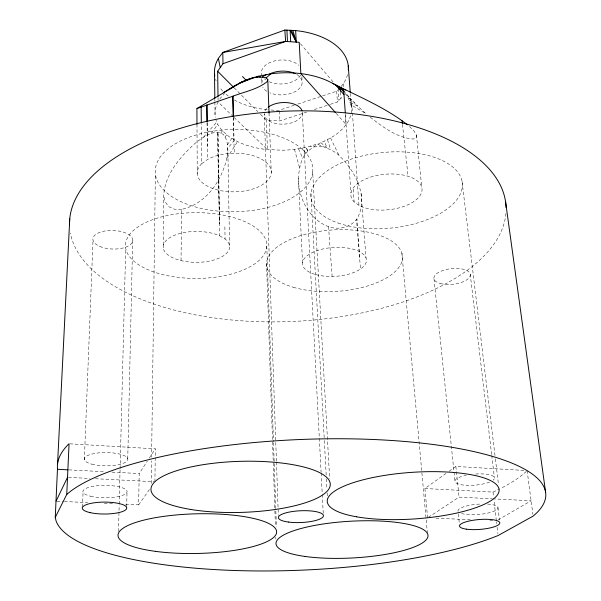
<?xml version="1.0" encoding="UTF-8"?>
<svg xmlns="http://www.w3.org/2000/svg" width="601" height="601" viewBox="0 0 601 601"><rect width="100%" height="100%" fill="white"/><g stroke="black" fill="none" stroke-linecap="round" stroke-linejoin="round"><path stroke-width="0.45" stroke-dasharray="3 2.25" d="M181.029 260.616L181.615 209.343C205.707 204.34 221.761 180.946 226.87 158.093C227.847 150.137 228.868 141.04 223.324 134.414L218.148 132.13C209.238 132.355 201.906 138.162 195.13 143.301C180.112 157.056 164.749 174.425 163.697 195.761L163.232 247.777M154.923 481.739L155.313 448.834L69.994 443.838M151.249 483.429L151.542 460.922M151.595 457.173L155.374 173.982M125.647 504.284L138.636 504.87L139.199 473.565L147.26 461.2M126.668 506.658L127.021 491.1M127.75 458.758L132.701 239.596M118.495 531.419L119.163 505.171M119.186 504.239L120.072 469.554M120.095 468.615L125.707 248.348M82.487 506.936L83.066 492.249M84.343 459.833L93.005 240.182M409.514 126.45L414.179 131.213L416.425 135.067L416.17 137.802L413.398 139.041C396.788 137.907 382.769 126.871 370.051 117.052M302.536 262.765L298.397 178.309C299.11 167.897 301.199 154.825 310.972 148.928C316.772 143.992 323.796 141.573 330.527 138.005A68.274 38.674 -2.5 0 0 338.656 132.438L343.096 128.306L346.657 123.896A68.274 38.674 -2.5 0 0 350.691 115.302M298.397 178.309C298.457 198.42 309.312 219.786 329.025 226.847C338.911 230.115 350.496 227.426 356.911 218.997C369.33 197.361 355.401 170.872 339.047 155.494C333.022 149.401 324.66 147.914 317.418 143.992L306.3 147.245L294.482 149.349A68.274 38.674 -2.5 0 1 282.312 150.235L266.198 149.491A68.274 38.674 -2.5 0 1 237.56 141.618L229.124 136.69L222.445 130.883A68.274 38.674 -2.5 0 1 217.772 124.369L216.706 122.071A68.274 38.674 -2.5 0 1 215.887 119.727M226.87 158.093L237.56 141.618M149.273 458.105L155.313 448.834M227.343 144.916L231.761 138.44M138.636 504.87L149.672 489.199M211.439 133.174L217.772 124.369M224.932 137.156L226.69 134.849M220.62 133.212L222.445 130.883M341.173 86.514L343.727 83.081A67.004 40.049 -2.5 0 0 347.844 73.352M234.57 140.086L227.802 148.162L229.62 246.771M330.31 104.341L337.409 102.02L342.87 96.25M203.581 137.096L216.706 122.071M322.542 95.89L336.673 91.209L338.175 89.812L338.926 100.637M201.748 163.637L207.563 159.43A37.029 19.315 -0.9 0 1 268.767 165.14A37.029 19.315 -0.9 0 1 231.843 191.824A37.029 19.315 -0.9 0 1 201.748 163.637L201.327 123.671M427.596 517.814L424.907 488.523L446.047 473.438M449.067 471.289L455.866 466.436L524.342 470.448M428.363 517.303L459.074 497.125L491.813 498.777M424.907 488.523L492.993 492.091L494.375 491.483A241.121 72.713 -2.5 0 0 499.829 488.861M181.615 209.343L174.282 209.178L168.873 206.691L165.267 202.154L163.697 195.761M294.28 105.258L279.262 110.238L276.618 110.246A67.004 40.049 -2.5 0 1 268.685 109.84M297.811 104.086L321.655 96.183M260.443 114.28L266.371 120.238L279.713 120.906L307.231 111.899M314.331 109.577L329.416 104.634M322.264 146.456L314.458 146.907L310.101 146.283M56.99 501.211L63.488 501.497M64.412 501.542L87.611 502.579M104.304 503.33L112.657 503.706M435.958 518.182L470.358 519.73M489.875 520.601L492.662 520.729M68.461 477.367L89.842 478.449M95.424 478.727L153.991 481.694M492.745 498.83L531.096 500.768L496.381 520.894L493.977 500.453M68.89 469.877L105.453 471.793M112.011 472.138L139.199 473.565M359.661 257.311L356.979 219.448L356.483 219.388L360.51 269M350.285 102.395L357.775 106.129L365.889 113.649L350.946 104.792L348.144 97.685L344.936 93.178M358.992 205.369L354.109 201.816A35.729 17.842 -5.4 0 1 386.586 174.125A35.729 17.842 -5.4 0 1 418.627 197.421A35.729 17.842 -5.4 0 1 358.992 205.369L351.48 99.653L348.144 97.685L351.48 99.653L357.775 106.129M346.672 95.401L348.7 96.551L351.097 99.293M349.354 100.021L355.003 103.214M219.658 235.817L225.067 239.033A33.22 15.453 -0.1 0 1 199.555 262.269A33.22 15.453 -0.1 0 1 165.087 241.79A33.22 15.453 -0.1 0 1 219.658 235.817L218.148 132.13M320.904 142.662L327.177 148.177L324.255 141.22M233.428 116.789L218.088 101.99L217.675 102.726A68.274 38.674 -2.5 0 0 215.338 117.345M234.09 117.435L267.422 149.611L266.371 120.238M234.105 87.806L257.806 111.636M348.7 96.551L344.966 92.156M336.214 113.416L346.138 124.587L345.402 114.303M300.432 43.738L333.104 81.939M330.527 138.005L339.047 155.494M298.479 148.778L302.709 158.191M307.795 150.979L306.3 147.245L307.487 151.392M302.423 148.079L304.805 155.141M327.47 139.665L330.663 149.514M294.482 149.349L299.516 167.641M356.911 218.997L356.979 219.448M527.122 470.613L532.884 514.306M462.071 181.532L495.284 457.97M495.389 458.894L498.522 484.954M470.215 274.199L491.648 454.491M491.761 455.423L494.413 477.727M497.951 507.507L499.439 519.985M492.993 492.091L493.541 496.734M496.494 521.811L496.704 523.636M497.14 527.295L497.891 533.703M402.482 124.354L408.064 176.288M455.866 466.436L459.074 497.125M434.005 278.939L455.002 481.671M458.345 513.983L459.449 524.628M416.425 135.067L421.782 187.377M401.881 253.119L421.819 471.935M421.902 472.874L427.356 532.719M361.141 193.695L366.009 257.979M328.522 226.569L332.12 276.46M350.308 93.418L351.337 107.218M353.193 189.172L354.109 201.816M343.224 83.794L343.479 87.415M345.29 113.739L350.954 192.966M340.564 92.156L341.007 98.481M336.673 91.209L337.409 102.02M312.678 172.134A78.799 41.153 -0.9 0 1 190.712 205.497A78.799 41.153 -0.9 0 1 198.676 134.241A78.799 41.153 -0.9 0 1 312.678 172.134L329.649 478.727M310.957 193.477L324.277 439.564M324.322 440.503L326.2 475.121M326.403 478.862L326.959 489.161M327.162 492.903L327.462 498.514M301.86 76.77L302.145 82.284M302.363 113.326L321.092 472.093M321.144 473.025L322.219 493.639M322.264 494.57L323.248 513.307M279.3 111.125L279.713 120.906M269.038 113.018L271.254 172.622M233.218 117.623L234.285 153.202M276.43 461.162L264.237 113.672A19.089 10.803 -2.5 0 0 283.86 124.129A19.089 10.803 -2.5 0 0 302.326 111.914M276.468 462.101L278.338 515.485M261.645 78.573L261.803 83.163M266.791 246.207A70.67 32.905 -0.1 0 1 159.355 273.688A70.67 32.905 -0.1 0 1 162.27 216.713A70.67 32.905 -0.1 0 1 266.791 246.207L273.485 441.788M273.515 442.719L275.821 510.099M275.851 511.03L276.4 526.942M266.521 263.336L274.867 510.024M274.905 510.955L275.408 525.965M275.791 537.219L275.851 539.097M217.419 132.228L219.478 223.527L217.772 132.167M233.601 117.308L234.007 139.815M207.014 122.799L207.435 146.103M224.864 226.795L225.067 239.033M218.02 97.332L218.065 100.127M214.842 99.27L214.865 101.111M214.88 102.035L215.045 114.926M207.232 122.724L207.563 159.43M196.993 124.324L197.233 173.494M505.907 213.43A218.441 105.205 -2.5 0 1 293.063 321.445A218.441 105.205 -2.5 0 1 70.4 233.09M526.423 471.327A241.121 72.713 -2.5 0 1 500.588 488.478M350.946 104.792A68.274 38.674 -2.5 0 1 350.886 114.498M219.793 99.15A68.274 38.674 -2.5 0 1 224.639 93.418M267.114 109.69A67.004 40.049 -2.5 0 1 234.42 99.999M228.35 96.062A67.004 40.049 -2.5 0 1 224.834 93.147M222.746 91.089A67.004 40.049 -2.5 0 1 220.019 87.844M216.135 80.88A67.004 40.049 -2.5 0 1 215.579 79.264M300.59 75.14A20.073 11.982 -2.5 0 1 268.647 81.548M265.755 79.85A20.073 11.982 -2.5 0 1 264.553 78.874M262.359 76.109A20.073 11.982 -2.5 0 1 273.297 61.264A20.073 11.982 -2.5 0 1 298.727 65.351M264.996 110.854A19.089 10.803 -2.5 0 1 267.024 108.195M475.639 474.009A19.841 5.522 -4.8 0 1 493.12 480.191M489.597 482.107A19.841 5.522 -4.8 0 1 458.901 484.173A19.841 5.522 -4.8 0 1 466.293 475.248M487.614 504.096A20.066 5.139 -4.6 0 1 492.903 511.661A20.066 5.139 -4.6 0 1 461.636 513.539M458.067 511.323A20.066 5.139 -4.6 0 1 481.641 503.999M296.744 74.486A20.179 11.877 -2.5 0 1 296.977 90.526A20.179 11.877 -2.5 0 1 269.879 92.854M266.821 91.269A20.179 11.877 -2.5 0 1 262.742 87.107M261.826 83.306A20.179 11.877 -2.5 0 1 263.546 78.708M293.363 287.278A68.116 30.786 -3.6 0 0 401.971 261.18A68.116 30.786 -3.6 0 0 308.178 233.564A68.116 30.786 -3.6 0 0 293.363 287.278M338.108 223.039A76.026 38.006 -5.4 0 0 461.283 191.561A76.026 38.006 -5.4 0 0 360.442 156.388A76.026 38.006 -5.4 0 0 338.108 223.039M315.825 274.597A32.018 14.454 -3.6 0 0 366.279 261.751A32.018 14.454 -3.6 0 0 321.295 249.37A32.018 14.454 -3.6 0 0 315.825 274.597M91.885 464.175A21.809 6.634 0.3 0 0 127.465 460.479A21.809 6.634 0.3 0 0 98.692 452.906A21.809 6.634 0.3 0 0 91.885 464.175M90.713 496.276A22.087 6.19 0.1 0 0 126.736 492.707A22.087 6.19 0.1 0 0 97.58 485.736A22.087 6.19 0.1 0 0 90.713 496.276M440.36 283.529A18.278 7.851 -6.2 0 0 469.997 276.28A18.278 7.851 -6.2 0 0 445.904 269.594A18.278 7.851 -6.2 0 0 440.36 283.529M99.856 246.448A19.946 9.285 2 0 0 132.423 242A19.946 9.285 2 0 0 106.204 230.799A19.946 9.285 2 0 0 99.856 246.448"/><path stroke-width="0.9" d="M66.749 494.42L69.062 443.778L68.183 444.582A241.121 72.713 -2.5 0 0 57.493 468.525L55.254 517.401L56.043 520.812A245.629 65.299 -2.5 0 0 229.229 570.296A245.629 65.299 -2.5 0 0 491.07 538.271L498.109 535.536L533.125 516.109L536.798 512.818A245.629 65.299 -2.5 0 0 377.405 439.677A245.629 65.299 -2.5 0 0 71.294 490.732L66.749 494.42L55.254 517.401M57.568 463.859L69.754 218.884M223.324 92.629C236.088 85.267 250.467 74.246 266.108 77.845L267.783 79.497L267.084 81.691C257.348 89.459 244.547 91.743 233.143 96.122L196.91 108.548L196.993 124.324M56.066 501.166L67.53 477.322M218.013 96.4L217.645 71.264L222.986 63.706L285.625 41.439L299.215 42.325L300.861 73.623L335.591 112.718M214.79 75.981A67.004 40.049 -2.5 0 1 218.396 58.38L222.798 52.467L284.836 30.05L295.662 30.591A67.004 40.049 -2.5 0 1 348.317 70.009M338.694 89.271L339.73 88.182M266.108 77.845L270.953 73.81A68.274 38.674 -2.5 0 1 297.841 73.277L302.205 73.78A68.274 38.674 -2.5 0 1 332.488 83.276C357.865 96.31 384.85 107.106 407.463 124.828M256.807 77.251L257.987 76.304L270.953 73.81M242.368 81.728L196.91 108.548M256.462 77.296L257.987 76.304L260.421 76.988M232.136 87.4L235.592 85.222M262.224 76.973L266.551 74.479M238.882 83.419L252.976 78.092M257.987 76.304L249.881 78.739L240.941 82.69L246.042 80.166L242.511 76.522M57.643 469.291L67.958 469.832M332.488 83.276L343.554 89.399L345.86 90.022M233.586 116.376L233.233 96.678L232.459 96.355L233.18 116.699M335.456 85.064L343.599 89.812M338.19 86.957L344.29 91.78M217.645 71.264L233.451 87.145M342.938 91.021L343.937 92.096M335.531 84.764L343.997 94.673M291.312 30.23L296.24 41.965L295.662 30.591M292.875 30.358L296.24 41.965L290.11 30.185L290.666 41.567M218.396 58.38L220.146 67.147M233.143 96.122L233.233 96.678M505.561 201.733L545.61 492.279M402.069 120.643L402.385 123.423M343.554 89.399L343.667 90.571M348.257 65.817L350.24 92.494M343.742 91.044L345.267 112.432M340.249 87.641L340.497 91.254M284.836 30.05L285.625 41.439L222.798 52.467L222.986 63.706M286.925 30.05L287.451 41.461M267.783 79.497L269.038 113.018M206.691 105.092L206.999 121.868M214.504 73.48L214.835 98.346M201.132 107.106L201.32 122.747M207.067 104.957L207.217 121.793M69.558 225.63A218.441 105.205 -2.5 0 1 284.281 111.223A218.441 105.205 -2.5 0 1 506.072 207.593M229.65 89.143A68.274 38.674 -2.5 0 1 232.512 87.13M268.159 107.218A19.089 10.803 -2.5 0 1 287.496 102.673A19.089 10.803 -2.5 0 1 301.965 110.524M269.548 73.998A20.179 11.877 -2.5 0 1 295.219 73.66M155.569 551.372A79.309 19.825 -1.3 0 0 276.588 532.554A79.309 19.825 -1.3 0 0 159.858 516.943A79.309 19.825 -1.3 0 0 155.569 551.372M304.827 556.421A76.109 18.398 -3.1 0 0 427.161 538.488A76.109 18.398 -3.1 0 0 323.871 523.892A76.109 18.398 -3.1 0 0 304.827 556.421M356.438 516.785A86.108 23.326 -3.9 0 0 497.463 494.878A86.108 23.326 -3.9 0 0 385.782 475.218A86.108 23.326 -3.9 0 0 356.438 516.785M190.359 509.393A89.699 25.535 -1.7 0 0 330.062 486.232A89.699 25.535 -1.7 0 0 201.463 464.956A89.699 25.535 -1.7 0 0 190.359 509.393M288.382 522.051A22.545 5.897 -2.5 0 0 323.391 516.116A22.545 5.897 -2.5 0 0 290.982 511.752A22.545 5.897 -2.5 0 0 288.382 522.051M466.361 529.165A20.186 4.943 -4.5 0 0 499.401 523.982A20.186 4.943 -4.5 0 0 473.25 520.233A20.186 4.943 -4.5 0 0 466.361 529.165M90.112 512.623A22.222 5.957 -0.1 0 0 126.36 509.122A22.222 5.957 -0.1 0 0 97.016 502.466A22.222 5.957 -0.1 0 0 90.112 512.623"/></g></svg>
